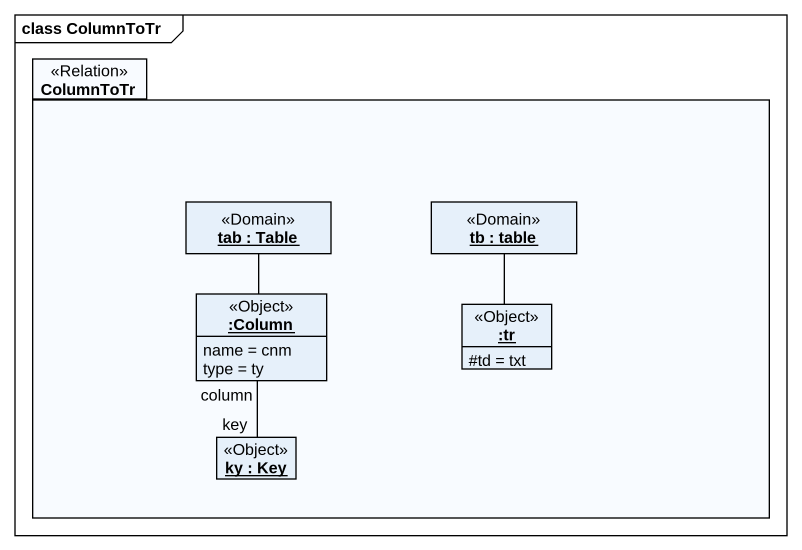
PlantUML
@startuml
mainframe class ColumnToTr
hide circle
hide empty members
skinparam classAttributeIconSize 0
package ColumnToTr <<Relation>> {
  object "tab : Table" as tab <<Domain>>
  object "tb : table" as tb <<Domain>>
  object ":Column" as Column <<Object>> {
    name = cnm
    type = ty
  }
  object ":tr" as tr <<Object>> {
    #td = txt
  }
  object "ky : Key" as ky <<Object>>
}
tab -- Column
tb -- tr
Column -- ky : column\nkey
@enduml
